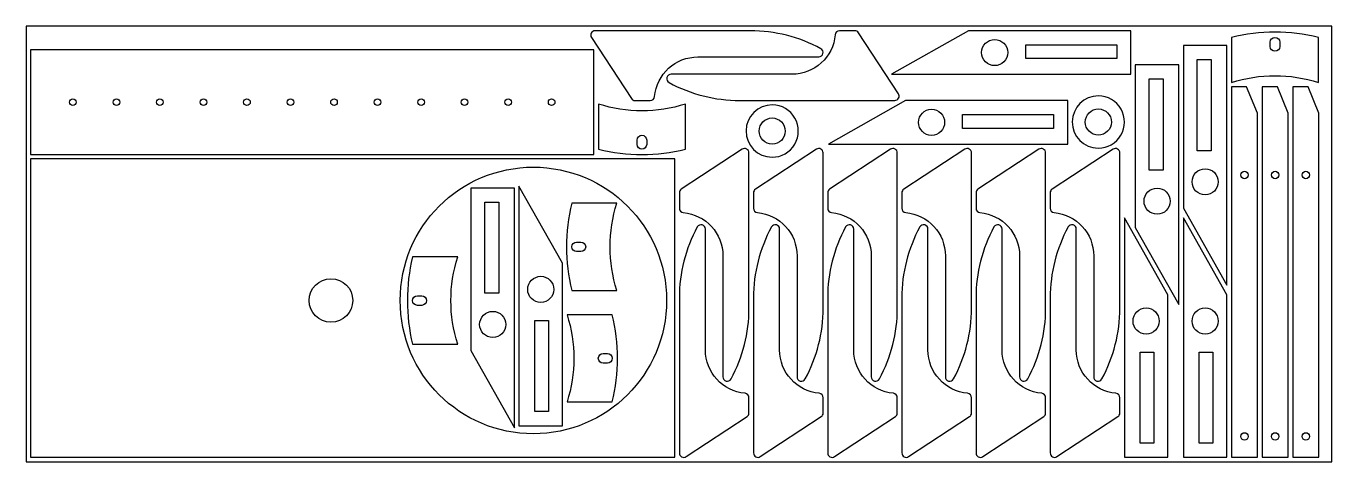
# Model space of a CAD drawing. Header units: metres. Extents: x 0 to 3000, y 0 to 1000.
import ezdxf

# ---------------------------------------------------------------- set-up
doc = ezdxf.new("R2010")
doc.units = ezdxf.units.M

msp = doc.modelspace()

# ---------------------------------------------------------------- linework, layer by layer
for points in [[(0, 0), (3000, 0), (3000, 1000), (0, 1000)], [(2538, 889.4), (2538, 989.4), (2165, 989.4), (1988, 889.4)], [(10.4, 945.5), (10.4, 705.5), (1304.4, 705.5), (1304.4, 945.5)], [(2505.6, 957.4), (2505.6, 925.4), (2296.6, 925.4), (2296.6, 957.4)], [(2758.8, 955.5), (2658.8, 955.5), (2658.8, 582.5), (2758.8, 405.5)], [(2648.4, 911.1), (2548.4, 911.1), (2548.4, 538.1), (2648.4, 361.1)], [(2690.8, 923.1), (2722.8, 923.1), (2722.8, 714.1), (2690.8, 714.1)], [(2580.4, 878.7), (2612.4, 878.7), (2612.4, 669.7), (2580.4, 669.7)], [(2829.2, 800.4), (2804.2, 860.4), (2769.2, 860.4), (2769.2, 10.4), (2829.2, 10.4)], [(2899.7, 800.4), (2874.7, 860.4), (2839.7, 860.4), (2839.7, 10.4), (2899.7, 10.4)], [(2970.2, 800.4), (2945.2, 860.4), (2910.2, 860.4), (2910.2, 10.4), (2970.2, 10.4)], [(2393.1, 729.2), (2393.1, 829.2), (2020.1, 829.2), (1843.1, 729.2)], [(2360.7, 797.2), (2360.7, 765.2), (2151.7, 765.2), (2151.7, 797.2)], [(10.4, 695.4), (10.4, 10.4), (1490.4, 10.4), (1490.4, 695.4)], [(1132.4, 83), (1232.4, 83), (1232.4, 456), (1132.4, 633)], [(1122, 628.2), (1022, 628.2), (1022, 255.2), (1122, 78.2)], [(1054, 595.8), (1086, 595.8), (1086, 386.8), (1054, 386.8)], [(2523.2, 10.4), (2623.2, 10.4), (2623.2, 383.4), (2523.2, 560.4)], [(2658.8, 10.4), (2758.8, 10.4), (2758.8, 383.4), (2658.8, 560.4)], [(1200.4, 115.4), (1168.4, 115.4), (1168.4, 324.4), (1200.4, 324.4)], [(2591.2, 42.8), (2559.2, 42.8), (2559.2, 251.8), (2591.2, 251.8)], [(2726.8, 42.8), (2694.8, 42.8), (2694.8, 251.8), (2726.8, 251.8)]]:
    msp.add_lwpolyline(points, close=True)
for points in [[(1444, 838.5, -0.387795), (1543.6, 929.4), (1821.1, 929.4, 0.777754), (1825.8, 948.2), (1825.8, 948.2, 0.125015), (1663.6, 989.4), (1307.1, 989.4, 0.596563), (1298.7, 973.9), (1390.6, 833.9, 0.252691), (1399, 829.4), (1434, 829.4, 0.387795)], [(1858.9, 980.3, -0.387795), (1759.4, 889.4), (1481.9, 889.4, 0.777754), (1477.1, 870.6), (1477.1, 870.6, 0.125015), (1639.4, 829.4), (1995.8, 829.4, 0.596563), (2004.2, 844.9), (1912.3, 984.9, 0.252691), (1904, 989.4), (1868.9, 989.4, 0.387795)], [(2255.2, 939.4, -1), (2195.2, 939.4, -1)], [(2769.2, 870.5, -0.157671), (2969.2, 870.5), (2969.2, 974.3, 0.119322), (2769.2, 974.3)], [(2858.2, 963.3, -1), (2880.2, 963.3), (2880.2, 953.3, -1), (2858.2, 953.3)], [(115, 825.5, -1), (99.8, 825.5, -1)], [(215, 825.5, -1), (199.8, 825.5, -1)], [(315, 825.5, -1), (299.8, 825.5, -1)], [(415, 825.5, -1), (399.8, 825.5, -1)], [(515, 825.5, -1), (499.8, 825.5, -1)], [(615, 825.5, -1), (599.8, 825.5, -1)], [(715, 825.5, -1), (699.8, 825.5, -1)], [(815, 825.5, -1), (799.8, 825.5, -1)], [(915, 825.5, -1), (899.8, 825.5, -1)], [(1015, 825.5, -1), (999.8, 825.5, -1)], [(1115, 825.5, -1), (1099.8, 825.5, -1)], [(1215, 825.5, -1), (1199.8, 825.5, -1)], [(1514.8, 821.3, -0.157671), (1314.8, 821.3), (1314.8, 717.4, 0.119322), (1514.8, 717.4)], [(1714.4, 819.2, 1), (1713.8, 699.2, 1)], [(2463.8, 839.9, 1), (2463.2, 719.9, 1)], [(1714.2, 789.2, -1), (1714, 729.2, -1)], [(2110.3, 779.2, -1), (2050.3, 779.2, -1)], [(2463.6, 809.9, -1), (2463.4, 749.9, -1)], [(1425.8, 728.5, -1), (1403.8, 728.5), (1403.8, 738.5, -1), (1425.8, 738.5)], [(1509.9, 572.2, -0.387795), (1600.8, 472.7), (1600.8, 195.2, 0.777754), (1619.6, 190.4), (1619.6, 190.4, 0.125015), (1660.8, 352.7), (1660.8, 709.1, 0.596563), (1645.3, 717.5), (1505.3, 625.6, 0.252691), (1500.8, 617.3), (1500.8, 582.2, 0.387795)], [(1680.3, 572.2, -0.387795), (1771.2, 472.7), (1771.2, 195.2, 0.777754), (1790, 190.4), (1790, 190.4, 0.125015), (1831.2, 352.7), (1831.2, 709.1, 0.596563), (1815.7, 717.5), (1675.7, 625.6, 0.252691), (1671.2, 617.3), (1671.2, 582.2, 0.387795)], [(1850.7, 572.2, -0.387795), (1941.6, 472.7), (1941.6, 195.2, 0.777754), (1960.4, 190.4), (1960.4, 190.4, 0.125015), (2001.6, 352.7), (2001.6, 709.1, 0.596563), (1986.1, 717.5), (1846.1, 625.6, 0.252691), (1841.6, 617.3), (1841.6, 582.2, 0.387795)], [(2021.1, 572.2, -0.387795), (2112, 472.7), (2112, 195.2, 0.777754), (2130.8, 190.4), (2130.8, 190.4, 0.125015), (2172, 352.7), (2172, 709.1, 0.596563), (2156.5, 717.5), (2016.5, 625.6, 0.252691), (2012, 617.3), (2012, 582.2, 0.387795)], [(2191.5, 572.2, -0.387795), (2282.4, 472.7), (2282.4, 195.2, 0.777754), (2301.2, 190.4), (2301.2, 190.4, 0.125015), (2342.4, 352.7), (2342.4, 709.1, 0.596563), (2326.9, 717.5), (2186.9, 625.6, 0.252691), (2182.4, 617.3), (2182.4, 582.2, 0.387795)], [(2361.9, 572.2, -0.387795), (2452.8, 472.7), (2452.8, 195.2, 0.777754), (2471.6, 190.4), (2471.6, 190.4, 0.125015), (2512.8, 352.7), (2512.8, 709.1, 0.596563), (2497.3, 717.5), (2357.3, 625.6, 0.252691), (2352.8, 617.3), (2352.8, 582.2, 0.387795)], [(1471.4, 370.4, -1), (859.4, 370.4, -1)], [(2708.8, 672.7, -1), (2708.8, 612.7, -1)], [(2799.2, 649.9, -1), (2799.2, 666.9, -1)], [(2869.7, 649.9, -1), (2869.7, 666.9, -1)], [(2940.2, 649.9, -1), (2940.2, 666.9, -1)], [(2598.4, 628.3, -1), (2598.4, 568.3, -1)], [(1357.4, 393.5, -0.157671), (1357.4, 593.5), (1253.5, 593.5, 0.119322), (1253.5, 393.5)], [(1651.7, 157.3, -0.387795), (1560.8, 256.9), (1560.8, 534.4, 0.777754), (1542, 539.1), (1542, 539.1, 0.125015), (1500.8, 376.9), (1500.8, 20.4, 0.596563), (1516.3, 12), (1656.3, 103.9, 0.252691), (1660.8, 112.3), (1660.8, 147.3, 0.387795)], [(1822.1, 157.3, -0.387795), (1731.2, 256.9), (1731.2, 534.4, 0.777754), (1712.4, 539.1), (1712.4, 539.1, 0.125015), (1671.2, 376.9), (1671.2, 20.4, 0.596563), (1686.7, 12), (1826.7, 103.9, 0.252691), (1831.2, 112.3), (1831.2, 147.3, 0.387795)], [(1992.5, 157.3, -0.387795), (1901.6, 256.9), (1901.6, 534.4, 0.777754), (1882.8, 539.1), (1882.8, 539.1, 0.125015), (1841.6, 376.9), (1841.6, 20.4, 0.596563), (1857.1, 12), (1997.1, 103.9, 0.252691), (2001.6, 112.3), (2001.6, 147.3, 0.387795)], [(2162.9, 157.3, -0.387795), (2072, 256.9), (2072, 534.4, 0.777754), (2053.2, 539.1), (2053.2, 539.1, 0.125015), (2012, 376.9), (2012, 20.4, 0.596563), (2027.5, 12), (2167.5, 103.9, 0.252691), (2172, 112.3), (2172, 147.3, 0.387795)], [(2333.3, 157.3, -0.387795), (2242.4, 256.9), (2242.4, 534.4, 0.777754), (2223.6, 539.1), (2223.6, 539.1, 0.125015), (2182.4, 376.9), (2182.4, 20.4, 0.596563), (2197.9, 12), (2337.9, 103.9, 0.252691), (2342.4, 112.3), (2342.4, 147.3, 0.387795)], [(2503.7, 157.3, -0.387795), (2412.8, 256.9), (2412.8, 534.4, 0.777754), (2394, 539.1), (2394, 539.1, 0.125015), (2352.8, 376.9), (2352.8, 20.4, 0.596563), (2368.3, 12), (2508.3, 103.9, 0.252691), (2512.8, 112.3), (2512.8, 147.3, 0.387795)], [(1264.6, 482.5, -1), (1264.6, 504.5), (1274.6, 504.5, -1), (1274.6, 482.5)], [(991.7, 270.2, -0.157671), (991.7, 470.2), (887.8, 470.2, 0.119322), (887.8, 270.2)], [(750.4, 370.4, -1), (650.4, 370.4, -1)], [(1182.4, 365.8, -1), (1182.4, 425.8, -1)], [(898.9, 359.2, -1), (898.9, 381.2), (908.9, 381.2, -1), (908.9, 359.2)], [(1072, 345.4, -1), (1072, 285.4, -1)], [(1242.8, 337.6, -0.157671), (1242.8, 137.6), (1346.6, 137.6, 0.119322), (1346.6, 337.6)], [(2573.2, 293.2, -1), (2573.2, 353.2, -1)], [(2708.8, 293.2, -1), (2708.8, 353.2, -1)], [(1335.6, 248.6, -1), (1335.6, 226.6), (1325.6, 226.6, -1), (1325.6, 248.6)], [(2799.2, 49.9, -1), (2799.2, 66.9, -1)], [(2869.7, 49.9, -1), (2869.7, 66.9, -1)], [(2940.2, 49.9, -1), (2940.2, 66.9, -1)]]:
    msp.add_lwpolyline(points, format="xyb", close=True)

doc.saveas('drawing.dxf')
